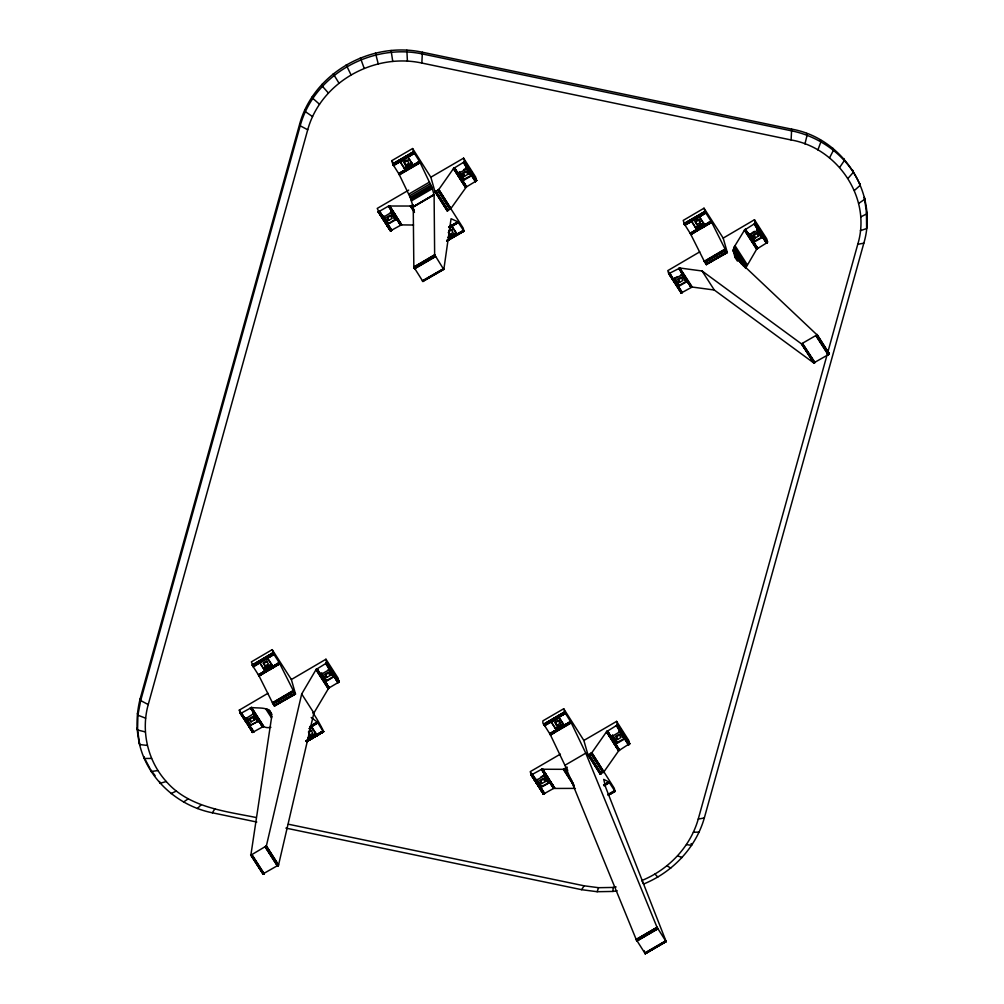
<?xml version="1.0" encoding="UTF-8"?>
<svg xmlns="http://www.w3.org/2000/svg" width="1004" height="1004" viewBox="0 0 1004 1004"><rect width="100%" height="100%" fill="white"/><g stroke="black" fill="none" stroke-linecap="round" stroke-linejoin="round"><path stroke-width="1.5" d="M270.917 727.26C260.086 729.958 258.944 718.337 252.707 713.844L254.225 713.317L244.662 719.291L241.035 713.292L240.232 713.292L239.303 710.117L267.968 693.275M616.632 721.374L617.36 724.951L606.629 731.64L591.858 752.699L614.197 788.19L615.101 791.403L608.876 781.915L603.718 779.38L605.663 787.299L666.141 941.539L645.271 953.8L636.235 939.543L564.926 765.286L550.468 735.003C560.32 729.544 555.639 730.523 551.522 722.077C549.539 717.584 542.386 730.071 542.863 720.872L563.708 708.749L583.864 740.45L587.993 754.933L600.103 773.996L603.969 771.762L618.74 750.703L629.633 743.638L628.742 740.437L616.632 721.374L583.864 740.45M544.08 724.725L564.926 712.589L570.736 721.813L564.361 725.842L558.99 717.383L558.55 716.505L564.361 725.842L570.899 722.089L585.771 753.151L657.08 927.407L666.154 941.664M147.299 745.432L139.694 744.541C135.904 729.519 136.343 713.718 140.171 698.759L299.681 123.969C313.75 72.677 371.179 41.026 422.383 52.233L791.654 129.139C842.594 137.849 878.814 193.195 863.829 243.169L704.319 817.959C695.797 847.966 672.303 872.351 643.614 884.022L641.794 880.533C668.476 869.69 690.313 847.012 698.244 819.101L857.755 244.311C871.911 198.252 837.725 147.952 791.114 139.958L421.843 63.051C374.228 52.635 320.816 82.077 307.726 129.767L148.228 704.557C140.798 731.201 147.701 760.982 166.275 781.514C188.752 807.454 224.745 811.169 256.233 817.52M858.684 203.423L864.82 199.206L864.306 197.386L866.439 211.932L866.628 228.535L860.353 230.694M405.453 170.191L399.642 160.866L405.453 170.191L399.002 174.081L410.197 197.349L413.246 206.899L413.836 267.089L422.96 281.547L422.383 280.781L443.329 268.796L443.806 269.411L422.872 281.471M550.707 721.136L556.542 730.397M563.708 708.749L565.39 713.392L558.801 717.069L565.265 713.191L558.613 716.743L564.926 712.589M285.889 828.099L581.617 889.682L597.142 891.715L612.904 891.439L613.231 887.436L616.13 886.959M312.759 712.853C316.737 717.232 331.596 745.721 317.841 722.817L311.541 726.607M699.738 251.866L667.811 270.616L668.702 273.728L679.871 268.018L702.097 270.992L801.456 343.857L817.03 334.872L735.028 257.375L733.171 250.435L734.213 246.984L744.541 230.041L755.196 223.315L754.468 219.738L723.194 238.099L727.323 252.581L706.101 264.278L704.657 262.006L725.465 249.795L727.034 252.255L706.239 264.466M421.843 63.051L422.383 52.233M791.114 139.958L791.654 129.139M645.308 953.8L644.104 950.637M262.822 874.02L278.535 865.046L313.888 713.003L328.697 688.129L320.665 674.211L320.314 674.901L330.253 669.04L326.576 662.954L325.961 659.226L291.373 679.532L295.502 694.028L274.293 705.712L272.837 703.44L293.645 691.229L295.214 693.689L274.418 705.9M443.843 269.386L451.06 218.721L457.824 221.784L464.011 231.158L463.12 227.983L438.698 189.643L453.607 168.408L464.086 162.008L467.914 167.932L458.175 173.742L466.345 186.945L450.645 208.882L438.698 189.643M750.565 233.631L752.849 237.195L751.143 239.09L744.943 229.652L757.141 248.666L753.427 242.654L754.945 240.872L762.99 236.542L767.156 242.617L756.752 249.055L745.483 268.407M682.657 274.343L673.182 279.79L669.191 273.891L681.39 292.904L692.07 287.031L714.296 290.018L813.729 362.921L828.815 354.374L829.317 353.508L826.995 351.3M687.74 281.233L691.593 287.157L682.306 273.879L691.041 287.42L687.338 281.421L677.75 286.918L681.39 292.904L680.022 289.629M244.662 719.291L245.302 718.324L252.606 732.405L262.872 726.733L256.898 717.17L254.79 717.521L257.074 721.085L259.019 720.809L262.872 726.733L256.861 717.182L262.872 726.733L253.535 713.455L252.707 713.844M677.775 286.793L682.155 292.641L678.051 286.316C666.204 272.071 680.411 281.685 677.775 286.793L669.367 273.854M754.155 241.424C752.624 237.057 745.633 230.117 751.218 239.027L745.194 229.464L749.172 235.3L758.033 230.092L758.911 229.389L755.284 223.177M463.61 158.143L464.501 161.255L476.549 180.645L472.231 174.834L463.973 179.314L462.718 180.883L466.345 186.945L476.348 180.921L475.733 177.206L463.61 158.143L430.841 177.219L434.97 191.701L447.094 210.765L450.432 209.058L438.321 189.994L434.97 191.701M624.237 738.342L616.368 725.792L617.523 724.574L629.558 743.876L625.392 738.078L617.259 742.37L615.728 744.115L619.368 750.176L606.805 731.452L619.368 750.176M476.624 180.406L464.501 161.255L476.21 181.071M251.803 730.159L252.606 732.405L240.182 713.216L241.437 713.116L245.127 719.115L241.035 713.292L251.602 707.469C258.957 708.724 272.636 705.712 271.532 717.722L250.862 855.195L266.374 845.933L301.689 693.99L316.097 669.505L326.438 663.092L338.637 682.118L337.909 682.67L328.697 688.129L316.498 669.116L320.439 674.952L316.749 668.928L320.728 674.751L317.013 668.752L320.828 674.701L321.857 673.245L326.425 680.373L325.083 681.54L329.212 687.765L324.919 682.155L328.948 687.941L325.409 681.829L334.821 676.169L338.637 682.118M804.957 143.961L807.065 135.264L806.538 133.432M575.392 788.391L553.581 788.454L545.197 775.113L535.358 780.886L531.166 774.837L530.25 771.649L560.395 754.104M384.62 221.231L390.443 230.757L382.461 217.379L390.581 230.769L401.311 224.896L413.522 225.022M537.228 784.362L531.241 774.9L539.901 788.04L540.918 787.663L544.708 793.612L543.289 793.9L531.129 774.762L543.365 793.963L531.342 774.925L543.465 793.988L535.358 780.886L535.86 780.133L543.591 794.001L553.581 788.454L541.721 769.252L531.342 774.925L543.591 794.001L537.629 784.463M539.901 788.04L543.741 793.988L535.483 780.61M597.142 891.715L598.572 887.699L613.231 887.436M817.884 149.96L820.958 141.715L820.431 139.895M749.574 234.371L749.084 235.35L745.194 229.464L751.18 239.052L744.943 229.652M400.433 161.882L404.348 159.598L403.646 158.594L392.89 164.33L407.323 156.135L407.875 156.749L400.031 161.28M463.973 179.314C459.631 168.032 458.414 177.532 454.235 167.881L466.596 186.794L454.473 167.718L458.175 173.742L459.694 171.998L464.25 179.139M616.983 742.546C604.91 724.499 615.414 747.014 619.606 750.026L607.483 730.95L611.185 736.974L612.716 735.229L617.259 742.37M456.958 234.095L457.297 234.836L463.886 231.133L446.755 240.747L449.478 239.391L448.299 237.182L456.117 232.639L457.297 234.836M829.555 157.829L833.508 150.173L832.994 148.341M673.471 279.175L673.182 279.79L669.944 273.615L668.702 273.728L681.114 292.904M704.57 225.047L711.02 221.144L690.225 233.355L711.171 221.382L690.363 233.593L704.256 224.319L698.759 215.785L704.57 225.047L690.514 233.844L704.519 261.755L725.315 249.544L711.585 222.122L705.134 211.869L704.017 208.204L683.222 220.416L684.439 224.256L705.134 211.869L698.709 215.81C697.454 220.353 687.966 220.391 684.264 223.905L705.059 211.693L684.188 223.754L690.514 233.844L711.309 221.633L690.79 234.334L711.585 222.122L701.307 228.46M829.317 353.508L828.614 354.537L816.415 335.524M326.576 662.954L338.775 681.967L338.16 678.252L325.961 659.226M752.649 237.308L754.945 240.872L753.602 242.027L757.656 248.314L753.59 242.529L757.392 248.477L753.402 242.529L762.764 237.132L766.617 243.043L767.558 241.864L755.359 222.838L754.217 224.156L758.033 230.092L758.698 229.301L767.156 242.617L767.545 242.064L766.679 238.751L754.468 219.738M139.179 742.709C146.822 778.138 177.193 805.76 212.346 812.788L214.856 808.91M581.617 889.682L584.14 885.804L598.572 887.699M266.198 846.259L278.309 865.398M395.476 219.211L386.929 224.683L396.781 219.261L400.571 225.222L391.874 211.819L390.932 212.057L395.476 219.211L396.818 219.11L400.822 225.084L388.699 206.021L378.784 211.656L377.228 208.418L408.691 190.12M839.708 167.354L844.414 160.427L843.9 158.594M249.72 725.528C239.241 713.267 251.941 718.086 246.921 722.867L240.847 713.342L252.732 732.418M334.094 676.721L337.909 682.67L334.257 676.621L338.11 682.544L339.051 681.352M467.826 167.693L475.67 181.498L476.611 180.318L464.501 161.255L463.346 162.56L471.215 175.11M603.969 771.762L602.977 772.616L590.854 753.552L591.858 752.699L587.993 754.933M624.463 738.254C613.431 719.68 627.349 740.852 628.68 744.73L629.633 743.55L617.51 724.486L629.558 743.876L617.447 724.813L623.509 734.326M612.716 735.229L611.273 736.911L621.074 731L617.36 724.951L629.219 744.303L625.467 738.304L628.68 744.73M459.694 171.998L458.238 173.692L458.928 172.537L463.471 179.678M848.066 178.323L853.413 172.211L852.898 170.379M325.233 681.339L334.483 676.031L338.11 682.544M817.13 334.608L815.976 335.825L828.174 354.839M326.852 662.439L325.698 663.657L333.667 676.194M761.082 233.079L767.156 242.617L761.145 233.016L759.149 233.493L761.446 237.057L763.14 236.555M197.462 808.484L201.013 804.907M535.408 780.761L536.889 779.368L541.432 786.509L549.74 782.267L553.832 788.316L541.47 769.39L549.602 782.216M540.403 787.287L541.432 786.509M246.206 717.659L244.75 719.015L249.168 726.181L258.794 720.935L262.609 726.883L258.881 720.885L250.134 725.202M321.857 673.245L320.841 674.01L325.421 681.139M758.371 229.301L766.416 243.169L762.601 237.233M854.442 190.446L860.277 185.251L859.75 183.418M567.134 767.069L563.47 769.315L541.721 769.252L545.297 775.188M248.49 721.223L246.771 722.893L240.395 713.38M383.026 216.738L387.971 223.566M536.036 779.97L540.98 786.797M678.591 285.776L686.887 281.007M566.607 767.608L567.737 770.495M752.849 237.195L751.143 239.09M183.569 802.033L188.099 798.908M258.844 675.541L279.2 662.59L293.494 690.978L272.699 703.189L258.969 675.78L252.732 665.903L266.989 657.256L267.453 657.846L259.659 662.414L259.132 661.799L264.956 671.074L258.543 675.039L279.35 662.828L264.893 670.986L264.366 669.819L272.159 665.25L271.682 664.435L267.579 658.022L259.659 662.414M413.598 151.88L392.74 164.016L413.661 152.031L412.619 148.542L391.773 160.678L392.89 164.33L407.36 156.135M253.209 666.706L259.446 662.464L252.845 666.104C260.927 659.666 262.571 662.439 253.209 666.706L251.402 661.862L272.197 649.651L291.373 679.532M684.54 224.457L691.141 220.805L684.904 225.072L691.518 221.445L684.778 224.871C704.494 211.869 670.873 233.242 691.518 221.445L696.713 229.539L704.457 224.745L696.563 229.125L691.48 220.98M699.324 216.864L705.699 212.861L704.908 211.317L684.138 223.628L694.718 217.918M266.989 657.256L267.503 658.31L273.879 654.294L272.197 649.651M711.171 221.382L690.915 234.572L711.711 222.361M279.35 662.828L258.969 675.78L279.777 663.569L269.486 669.906M306.182 740.902C308.906 738.053 310.713 740.362 306.672 741.554L323.627 731.665L323.037 730.912L306.145 740.839M313.148 737.714L306.672 741.554L323.652 731.665L317.051 735.43L311.303 726.381L316.887 735.229L323.263 731.251L306.609 741.492L323.664 731.627L306.76 741.554L313.248 737.651M404.348 159.598L403.42 158.406L393.104 164.719L399.002 174.081L419.848 161.945L409.356 167.906L419.685 161.682L414.301 153.198L407.662 156.787L413.836 152.382L407.31 156.16L413.146 165.434L419.685 161.682L432.059 187.735L434.104 194.876L434.644 254.778L443.329 268.796M399.002 174.081L419.685 161.682L409.356 167.906L419.685 161.682L413.121 165.384L408 156.938M471.679 175.662L475.469 181.624L471.679 175.662L462.806 180.833L463.722 179.49L459.167 172.337M570.573 721.55L564.11 725.44L563.131 723.482L555.312 728.038L556.354 729.908L549.728 733.686L570.573 721.55L564.173 725.541L570.899 722.089L550.054 734.225L544.181 724.926L558.651 716.58M624.701 738.894L628.479 744.855L624.701 738.894L615.816 744.064L616.732 742.722L612.189 735.568M699.198 216.663L705.699 212.861L699.06 216.45L705.574 212.66L698.709 215.81L705.235 212.045M268.997 669.003L258.404 674.801L279.2 662.59L273.753 654.093L267.114 657.67L273.414 653.491L266.888 657.244L267.717 658.235M556.304 729.996L549.891 733.949L564.261 725.553M408.139 157.151L407.31 156.16L413.661 152.031L392.815 164.167M311.29 726.545L317.841 722.817L311.34 726.632M448.913 227.356L458.037 222.047L451.511 225.749L456.117 232.639M604.019 785.429L609.227 782.38L603.881 785.216M259.195 662.025L252.619 665.702L252.28 664.962L273.088 652.751L266.888 657.244L273.753 654.093L267.24 657.884L273.879 654.294L267.378 658.097M550.054 734.225L556.354 730.096M309.081 739.81L306.433 741.266L316.9 735.091M316.662 734.915L323.15 731.088L316.536 734.727L317.051 735.43L323.589 731.652L306.76 741.542L323.526 731.59L309.182 739.848M753.753 242.428L757.656 248.314M405.29 169.927L398.676 173.554L419.521 161.418L405.252 169.689L404.223 167.831L411.929 163.1M694.806 218.094L705.134 211.869L694.642 217.768M273.326 653.303L252.519 665.514L273.113 652.851L262.684 658.862M684.439 224.256L698.759 215.785M252.619 665.702L259.082 661.824L252.519 665.514M399.743 160.929L400.094 161.732L393.455 165.334L399.994 161.581L393.104 164.719L407.473 156.222M550.832 721.123L551.171 721.939L544.419 725.327L550.794 721.299L544.181 724.926M603.919 785.279L609.089 782.179M446.667 240.609L463.622 230.794L456.983 234.384L463.522 230.631L456.883 234.246L451.587 225.687L452.327 226.678L449.729 228.197M463.622 230.794L457.234 234.748M684.665 224.658L691.141 220.805M252.845 666.104L259.321 662.251M313.261 737.727L323.639 731.552M607.972 794.44L614.486 790.65L615.101 791.365L608.324 794.879M409.306 167.831L419.685 161.682L409.281 167.793L408.013 165.384M684.778 224.871L691.267 221.031M316.887 735.229L323.363 731.389M253.083 666.505L259.572 662.678M269.26 669.467L279.639 663.33L259.095 676.006L279.89 663.795M316.775 735.091L323.263 731.251M565.39 713.392L551.384 721.863M451.549 225.862L458.037 222.047M684.138 223.628L694.53 217.517M608.411 795.068L614.9 791.24L608.449 795.105M393.104 164.719L403.407 158.444L392.991 164.518M691.066 220.453L698.872 215.885M691.154 220.554L699.048 216.086M691.354 220.817L699.16 216.237M691.605 221.169L699.537 216.789M691.731 221.369L705.825 213.049M696.826 224.658L700.29 222.612L699.462 219.7L695.985 221.733L696.826 224.658L694.793 221.482L698.257 219.449L700.29 222.612M703.34 222.737L695.546 227.318L696.45 228.899M695.709 227.569L703.503 222.988M695.872 227.833L703.666 223.264M696.036 228.109L703.829 223.528L704.457 224.745M696.186 228.385L703.98 223.804M696.324 228.648L704.13 224.068M677.311 276.627L674.713 278.158L679.294 285.287M751.858 232.865L754.468 231.334M704.381 261.517L725.177 249.306M704.808 262.257L725.603 250.046M682.168 277.455L678.704 279.488L679.532 282.413L683.009 280.38L680.963 277.217L677.499 279.25L679.532 282.413M705.963 264.052L726.758 251.841L727.323 252.581L706.352 264.617M706.101 264.278L726.909 252.067M755.184 237.998L758.647 235.965L757.819 233.041L754.355 235.074L755.184 237.998L753.151 234.836L756.614 232.802L758.647 235.965M259.258 661.9L267.139 657.407L259.434 662.113M259.534 662.251L267.34 657.67M259.785 662.602L274.004 654.495M267.641 661.134L264.165 663.167L265.006 666.091L268.47 664.058L266.436 660.883L262.973 662.929L265.006 666.091M271.532 664.171L263.726 668.752L259.91 662.803M272.159 665.25L272.548 665.991L264.742 670.559L263.726 668.752L271.682 664.435M263.889 669.003L271.846 664.698M264.504 670.082L272.31 665.514M264.642 670.333L272.435 665.752M272.561 702.951L293.369 690.739M272.988 703.691L293.783 691.48M274.142 705.486L294.938 693.275L295.502 694.028L274.544 706.063M274.293 705.712L295.088 693.5M251.025 721.914L254.489 719.881L253.661 716.956L250.197 718.989L251.025 721.914L248.992 718.751L252.456 716.705L254.489 719.881M326.676 677.499L330.14 675.466L329.312 672.542L325.848 674.575L326.676 677.499L324.643 674.324L328.107 672.291L330.14 675.466M310.851 725.955L317.703 722.591L309.872 727.134L317.565 722.403L309.747 726.959L317.452 722.252L309.646 726.821L317.352 722.14L310.826 725.93L317.289 722.077L311.19 717.496M309.194 728.477L312.093 727.398L309.496 728.929M309.345 728.691L311.943 727.16M308.504 731.414L310.826 730.059L312.859 733.234L309.383 735.267L308.554 732.343L312.018 730.31M308.893 739.27L308.115 737.927L315.909 733.347M316.047 733.56L308.115 737.927M316.185 733.786L308.379 738.367L309.257 740.011M308.517 738.593L316.323 734.012M308.655 738.818L316.448 734.238M308.78 739.044L316.574 734.464M306.258 741.015L308.868 739.496M558.525 716.58L565.039 712.79M399.617 160.929L407.649 156.436M399.918 161.129L407.762 156.586M400.157 161.456L414.301 153.198L413.51 151.654L392.689 163.89L393.568 165.522L400.094 161.732M400.295 161.657L414.426 153.386M408.151 160.238L404.675 162.259L405.516 165.183L408.992 163.163L406.971 159.987L403.495 162.008L405.516 165.183M412.092 163.363L408.176 165.635L409.243 167.706M404.386 168.095L412.255 163.639M404.549 168.383L412.406 163.916M404.712 168.659L412.569 164.179L413.008 165.208M404.876 168.936L408.779 166.664M408.791 166.727L412.707 164.455M405.014 169.212L412.832 164.706M405.139 169.463L412.945 164.932M399.153 174.357L419.998 162.221M399.291 174.621L420.136 162.485M399.404 174.859L420.249 162.723M408.703 194.174L429.561 182.038M409.506 195.83L430.352 183.707M410.197 197.349L431.042 185.225M410.774 198.704L431.62 186.568M411.213 199.871L432.059 187.735M463.61 169.714L466.22 168.195L470.763 175.349L472.495 174.872M411.527 200.825L432.373 188.689M391.309 215.458L387.845 217.492L388.673 220.403L392.15 218.383L390.129 215.207L386.653 217.228L388.673 220.403M413.108 204.716L410.9 205.958L414.137 211.041M464.501 176.277L467.977 174.244L467.149 171.32L463.672 173.353L464.501 176.277L462.48 173.09L465.956 171.069L467.977 174.244M413.196 206.673L434.042 194.538M413.246 206.899L434.067 194.625M413.259 207.012L434.104 194.826M448.7 227.092L457.824 221.784M448.801 227.193L457.924 221.884M449.277 227.531L451.888 226.013M449.416 227.72L458.339 222.486L451.825 226.276M449.566 227.946L452.176 226.427M448.725 230.682L451.047 229.326L453.068 232.514L449.591 234.534L448.248 232.413M452.227 229.59L448.763 231.61L449.591 234.534M448.449 237.421L456.268 232.865M448.6 237.659L456.418 233.116M448.738 237.91L456.556 233.367M448.876 238.161L456.694 233.606M449.014 238.4L456.833 233.857M449.139 238.638L463.396 230.456L464.011 231.158L447.006 241.048M449.252 238.864L457.071 234.308M463.81 231.045L446.88 240.91L449.478 239.391L449.064 238.789M413.811 266.989L434.644 254.778L435.297 256.158L414.451 268.281M413.899 267.24L434.694 254.953M413.987 267.415L434.832 255.28M414.075 267.616L434.92 255.48M414.188 267.83L435.046 255.694M414.313 268.055L435.159 255.92M414.589 268.52L435.435 256.384M435.573 256.597L414.727 268.733L413.836 267.089M422.571 281.082L443.417 268.947M422.659 281.208L443.504 269.072M422.747 281.308L443.655 269.26M543.829 724.21L564.624 711.949L543.779 724.085L544.657 725.729L551.171 721.939M543.904 724.361L564.675 712.074M543.98 724.537L564.75 712.225M550.907 721.211L558.826 716.781M551.121 721.487L558.939 716.931M551.246 721.663L559.065 717.107M551.522 722.077L559.341 717.521L558.55 716.505M556.592 725.377L560.069 723.357L559.241 720.433L555.764 722.453L556.592 725.377L554.584 722.202L558.048 720.182L560.069 723.357M555.476 728.302L563.294 723.746M555.639 728.578L563.457 724.035M555.814 728.866L563.62 724.311M555.965 729.142L563.784 724.599M556.116 729.419L563.922 724.863M556.241 729.67L564.06 725.126M550.205 734.501L571.05 722.365M550.343 734.765L571.188 722.629M550.468 735.003L571.314 722.867M540.792 777.083L543.402 775.565L547.946 782.718L549.803 782.492L540.077 788.014L543.917 793.963M564.926 765.286L585.771 753.151M620.158 734.551L616.682 736.585L617.51 739.509L620.987 737.476L618.966 734.3L615.502 736.321L617.51 739.509M541.683 783.635L545.159 781.614L544.331 778.69L540.855 780.71L541.683 783.635L539.663 780.459L543.139 778.439L545.159 781.614M603.592 784.89L608.8 781.865M603.668 784.952L608.964 782.028M636.185 939.418L657.03 927.282L657.884 928.863L637.038 940.986M636.235 939.543L657.08 927.407M636.36 939.819L657.143 927.533M636.448 939.982L657.294 927.847M636.536 940.146L657.382 928.01M636.636 940.309L657.482 928.185M636.724 940.484L657.582 928.349M636.825 940.66L657.683 928.524M636.938 940.836L657.783 928.7M644.693 953.034L665.539 940.911L666.154 941.614L645.145 953.687L666.091 941.413M644.819 953.248L665.665 941.112M665.79 941.288L645.246 953.549M407.536 156.574L414.301 153.198M407.662 156.787L414.175 152.997M698.935 216.224L705.461 212.446M267.114 657.67L273.64 653.893M446.793 240.809L449.416 239.291M698.809 216.011L705.348 212.246M252.28 664.962L262.709 658.95M267.001 657.457L273.527 653.692M608.499 795.155L615.038 791.39M262.897 659.364L252.443 665.338L273.239 653.127L262.759 659.063M446.717 240.684L449.328 239.19M608.16 794.716L614.712 790.989M558.701 716.906L565.265 713.191M393.33 165.133L399.893 161.418M544.419 725.327L550.983 721.625M684.339 224.08L690.953 220.365L691.518 221.445M762.626 236.567C757.581 226.753 754.293 227.268 761.685 236.919M759.149 233.493L761.045 233.116M333.428 676.294L328.358 669.417L332.926 676.558L334.633 676.056M254.79 717.521L256.898 717.044L263.148 726.62L250.937 707.594L263.148 726.62M249.82 726.193L253.435 732.23L249.23 726.432L252.882 732.405C246.482 724.474 249.896 723.834 253.849 732.016L252.431 732.318M306.333 741.115L308.981 739.672M392.187 211.882L383.139 217.391L379.374 211.43L378.119 211.53L390.28 230.669L391.698 230.38C387.757 222.06 384.231 222.951 390.895 230.732M407.31 156.16L414.062 152.796M696.776 229.627L700.805 227.569M860.666 216.952L866.954 213.752L866.439 211.932M254.476 713.668L250.398 707.858L254.564 713.618M171.006 793.574L176.415 791.039M390.581 230.769L378.332 211.693C382.562 219.474 385.423 219.964 379.575 211.317L387.569 223.892M388.95 205.908L401.073 224.971L388.699 206.021L410.661 206.033L413.899 211.116M687.313 280.957L685.795 281.471L681.214 274.343M447.094 210.765L448.248 210.388L436.125 191.312M600.103 773.996L601.258 773.62L589.147 754.544M166.275 781.514L160.1 783.321L159.586 781.501M802.836 343.531L801.456 343.857L813.729 362.921M681.013 292.867L682.356 292.528L678.541 286.579M262.948 874.17L264.29 873.819L252.079 854.806M857.755 244.311L863.829 243.169M698.244 819.101L704.319 817.959M612.904 891.439L617.159 890.736M157.904 770.545L151.102 771.536L150.587 769.717L155.08 775.603M390.38 212.333L394.936 219.487L396.806 219.248L395.739 219.11L391.196 211.957M547.946 782.718L549.815 782.48L548.761 782.342L544.218 775.188M394.936 219.487L396.781 219.261M801.732 343.933L814.206 362.908M531.129 774.762L532.384 774.661L536.161 780.623L532.384 774.661M390.932 212.057L392.326 212.057L388.448 206.159L396.593 218.985M693.425 832.253L699.135 832.09M151.529 758.422L144.25 758.497L143.723 756.677L149.897 768.411M686.485 844.602L691.681 845.381L691.154 843.561M288.412 824.221L584.14 885.804M212.346 812.788L256.786 822.038M145.316 731.903L137.561 729.996L137.046 728.164M758.698 229.301L755.196 223.315M677.625 855.872L682.143 857.504M145.618 718.174L137.899 715.212L137.372 713.392M307.726 129.767L300.196 125.789L299.681 123.969M148.228 704.557L140.685 700.579L140.171 698.759M767.407 242.328L755.347 223.051M667.032 865.774L670.76 868.146M312.558 116.615L305.392 111.657L304.865 109.825M378.157 211.606L390.343 230.732L378.232 211.668L384.218 221.131M319.485 104.253L312.846 98.367L312.319 96.535M706.452 264.73L705.699 261.893M654.997 874.07L657.808 877.057M328.358 92.983L322.384 86.244L321.857 84.411M338.938 83.081L333.24 73.769M758.233 229.966L754.945 223.603L758.773 229.527L755.083 223.453L758.911 229.389M464.224 161.857L468.052 167.768L467.136 168.521L463.923 162.159L467.914 167.932M617.096 725.239L621.074 731L620.158 731.753L616.945 725.39L620.924 731.163L617.247 725.089M687.112 280.957L678.842 268.407L691.593 287.157M387.908 224.432L391.485 230.493L387.695 224.545L391.284 230.594L387.067 224.783L390.732 230.757M540.077 788.014L544.293 793.825L540.704 787.776L544.507 793.725L540.918 787.663M466.12 187.108L453.996 168.044L466.345 186.945M475.67 181.498L472.457 175.072L476.047 181.222M388.699 206.021L401.311 224.896L389.188 205.833L395.061 215.421M541.721 769.252L554.321 788.127L542.198 769.064L554.082 788.203L547.845 778.753M378.458 211.706L382.926 217.492L379.374 211.43M531.467 774.937L535.935 780.723L532.183 774.762M460.008 177.62L465.906 187.296L453.469 168.584L465.592 187.648M618.928 750.528L606.491 731.816L618.602 750.879M678.842 268.407L682.758 274.293M325.309 681.892L329.212 687.765M389.188 205.833L401.7 224.833L389.59 205.77M542.198 769.064L554.723 788.065L542.599 769.001M763.329 236.68L766.617 243.043M465.906 187.296L453.607 168.408L465.731 187.472L459.531 178.11M612.842 741.015L606.629 731.64L618.74 750.703L612.553 741.341M753.502 242.591L757.392 248.477L753.59 242.529M476.461 180.783L472.595 174.922L476.348 180.921M629.47 744.014L625.617 738.153L629.357 744.152M334.483 676.031L329.739 668.902L329.513 669.593L326.275 663.242L330.115 669.166L326.438 663.092M320.627 674.826L316.749 668.928L320.527 674.889M687.439 281.371L691.317 287.269L687.539 281.321M395.651 215.295L389.401 205.782L401.525 224.846L395.275 215.358M548.661 778.527L542.411 769.014L554.534 788.077L548.297 778.589M240.533 713.392L246.771 722.893L240.684 713.38M669.944 273.615L678.202 286.14M316.498 669.116L320.339 675.027M241.437 713.116L249.544 725.691M761.17 232.978L767.294 242.466M754.782 223.741L758.61 229.678M463.923 162.159L467.751 168.082M616.945 725.39L620.761 731.314M249.419 726.369L253.234 732.305M754.606 223.892L762.99 236.542M754.418 224.03L762.412 236.618M759.89 233.129L762.174 236.706M757.531 229.565L761.936 236.806M757.292 229.678L759.589 233.242M817.068 334.42L829.304 353.747M817.03 334.872L829.229 353.885M816.93 335.022L829.128 354.048M816.779 335.198L828.99 354.211M816.616 335.361L828.815 354.374M816.202 335.675L828.4 354.688M750.289 233.794L752.586 237.358M750.038 233.982L754.669 241.048M754.406 241.236L749.8 234.17M749.398 234.572L753.941 241.638M749.248 234.76L753.753 241.838M745.457 229.301L751.419 238.5M749.059 235.112L753.489 242.215M753.427 242.378L745.194 229.464L751.293 238.977M744.73 229.841L756.928 248.867M744.541 230.041L756.752 249.055M744.416 230.23L756.614 249.243M802.66 343.632L815.035 362.557M802.485 343.719L814.696 362.733M802.321 343.795L814.52 362.808M802.158 343.845L814.357 362.858M801.619 343.92L813.93 362.946M735.016 245.654L747.214 264.667M734.213 246.984L746.411 265.997M733.635 248.239L745.834 267.252M733.284 249.394L744.667 267.139M733.171 250.435L742.935 265.646M733.296 251.351L741.429 264.039M704.017 208.204L723.194 238.099M734.966 257.212L737.438 261.103M702.097 270.992L714.296 290.018M679.871 268.018L692.258 287.031M679.645 268.055L691.844 287.081M682.055 273.954L686.623 281.082M681.779 274.054L686.359 281.183M681.503 274.192L686.071 281.321M674.475 278.309L679.043 285.437M674.236 278.472L678.817 285.6M673.809 278.823L678.39 285.952M668.626 271.883L670.258 274.418M673.358 279.35L679.206 288.361M669.04 273.904L681.239 292.917M387.255 224.72L391.083 230.669M613.03 740.852L619.129 750.339M541.972 769.139L548.084 778.652M540.277 787.952L544.105 793.9M326.852 662.339L339.038 681.565L326.777 662.665M326.689 662.803L338.888 681.829M329.538 668.94L334.119 676.068M329.325 668.99L333.905 676.119M328.597 669.291L333.177 676.42M321.581 673.408L326.149 680.549M321.305 673.609L325.886 680.737M321.067 673.797L325.635 680.938M320.514 674.399L324.982 681.716M320.339 674.763L324.907 681.892M316.273 669.317L328.471 688.33M316.097 669.505L328.295 688.531M315.959 669.693L328.157 688.719M301.689 693.99L313.888 713.003M267.503 658.31L272.699 666.405L272.009 664.974L264.052 669.279M269.486 710.581L271.921 714.384M268.896 709.953L270.515 712.489M268.081 709.477L271.331 714.547M267.051 709.163L271.933 716.768M265.834 709.025L271.532 717.898M251.602 707.469L263.801 726.494M251.414 707.481L263.613 726.494M251.188 707.519L263.399 726.532M254.225 713.317L259.019 720.809L256.861 717.182M250.398 707.858L258.58 720.571M253.786 713.38L258.379 720.583M253.259 713.555L257.89 720.709M255.342 717.245L257.626 720.809M252.983 713.681L255.267 717.245M248.289 721.336L250.586 724.901M245.955 717.81L248.252 721.374M245.729 717.973L250.347 725.051M247.637 721.801L249.921 725.365M239.303 710.117L242.554 715.187M244.963 718.676L247.248 722.24M249.067 725.327L253.635 732.129M244.838 718.851L249.268 726.03M249.619 726.294L253.435 732.23M266.374 845.933L278.572 864.946L277.43 866.101L265.232 847.087M266.336 846.033L278.484 865.159M265.997 846.497L278.196 865.523M265.859 846.623L278.07 865.649M265.721 846.749L277.92 865.762M265.558 846.874L277.769 865.887M265.395 846.987L277.593 866M251.853 854.931L264.052 873.944M263.826 874.057L251.627 855.031L250.623 854.893L263.073 874.208M251.402 855.119L263.6 874.133M251.201 855.17L263.399 874.183M251.025 855.195L263.224 874.208M537.491 784.475L543.591 794.001M464.501 161.343L476.599 180.519L464.488 161.456L470.499 171.094M467.688 167.681L472.382 174.847M467.513 167.693L472.056 174.847M467.324 167.731L471.867 174.884M467.124 167.793L471.667 174.947M466.898 167.869L471.441 175.022M466.446 168.07L470.989 175.223M458.715 172.726L463.258 179.879M458.527 172.926L463.07 180.067M458.376 173.115L462.919 180.268M458.263 173.29L462.731 180.607M412.619 148.542L430.841 177.219M438.083 190.17L450.206 209.234M435.874 191.45L447.985 210.526M435.611 191.563L447.734 210.627M435.372 191.651L447.495 210.714M435.159 191.689L447.282 210.765M391.773 160.678L393.43 163.288M413.824 209.522L411.402 205.707L410.259 206.096L414.489 212.434M411.151 205.845L414.376 210.928M391.673 211.831L396.216 218.985M391.447 211.882L395.99 219.035M390.656 212.183L395.199 219.336M383.867 216.136L388.41 223.277M383.641 216.274L388.184 223.415M383.214 216.575L387.757 223.729M382.85 216.902L387.393 224.055M382.7 217.065L387.243 224.218M382.562 217.228L387.117 224.381M620.698 730.912L625.392 738.078L623.773 738.58L619.23 731.427M620.522 730.925L625.078 738.078M620.334 730.962L624.877 738.116M620.133 731.025L624.676 738.166M619.455 731.301L623.999 738.455M616.494 742.91L611.951 735.769L611.26 736.923L607.244 731.113L613.231 740.688M611.737 735.957L616.28 743.111M611.549 736.158L616.092 743.299M611.398 736.346L615.941 743.5M611.273 736.522L615.753 743.838M591.72 752.874L603.831 771.938M591.544 753.05L603.655 772.114M591.331 753.226L603.454 772.289M591.105 753.402L603.216 772.465M588.884 754.682L601.007 773.758M588.633 754.795L600.743 773.858M588.394 754.882L600.505 773.946M588.168 754.92L600.292 773.996M571.69 780.384L564.411 768.938L563.282 769.328L573.962 785.843M564.16 769.077L573.046 783.057M563.909 769.189L573.61 784.438M563.683 769.265L574.188 785.793M544.695 775.063L549.238 782.216M544.457 775.113L549.012 782.267M543.942 775.289L548.498 782.442M543.679 775.414L548.222 782.568M536.663 779.506L541.206 786.647M536.236 779.807L540.779 786.96M532.597 774.548L540.579 787.123M531.053 772.929L532.672 775.464M535.709 780.296L540.252 787.45M535.584 780.459L540.127 787.613M472.106 175.386L475.871 181.36M453.795 168.22L459.819 177.783M379.161 211.53L382.926 217.492M625.115 738.618L628.88 744.591M258.844 720.91L262.609 726.883M378.972 211.606L382.712 217.579M531.982 774.837L535.734 780.811M669.743 273.715L673.483 279.689M378.608 211.693L382.348 217.655M625.304 738.467L629.056 744.453M531.618 774.925L535.358 780.886M241.236 713.216L244.976 719.19M763.065 236.906L766.805 242.905M678.215 286.755L681.942 292.729M334.558 676.407L338.298 682.406M326.099 663.393L329.839 669.392M464.337 161.719L470.324 171.345M617.36 724.951L623.346 734.577M448.299 237.182L449.34 239.065M394.836 215.521L396.881 219.211M390.23 230.594L389.64 228.523M543.289 793.9L542.361 790.725M860.277 185.251C848.317 157.226 821.736 137.146 792.169 130.959L422.897 54.065C371.693 42.858 314.265 74.509 300.196 125.789L140.685 700.579L137.899 715.212L137.561 729.996L139.694 744.541M350.986 74.798L346.192 64.858M364.188 68.335L360.386 57.906M406.858 50.2L407.411 61.169M391.096 50.476L392.752 61.432M375.483 53.074L378.219 63.829M438.836 189.467L437.844 190.321L449.955 209.384L450.959 208.531L438.836 189.467M325.108 682.017L328.948 687.941L325.108 682.017M570.736 721.813L564.298 725.741L570.736 721.813M458.175 222.248L451.712 226.101L458.175 222.248M725.064 249.067L704.268 261.278L704.959 262.496L725.754 250.285L725.064 249.067M293.243 690.514L272.448 702.725L273.138 703.929L293.934 691.718L293.243 690.514M609.378 782.618L604.17 785.655L609.378 782.618M683.071 274.142L679.118 268.256L682.958 274.18M629.621 743.751L623.559 734.2L629.621 743.751"/></g></svg>
